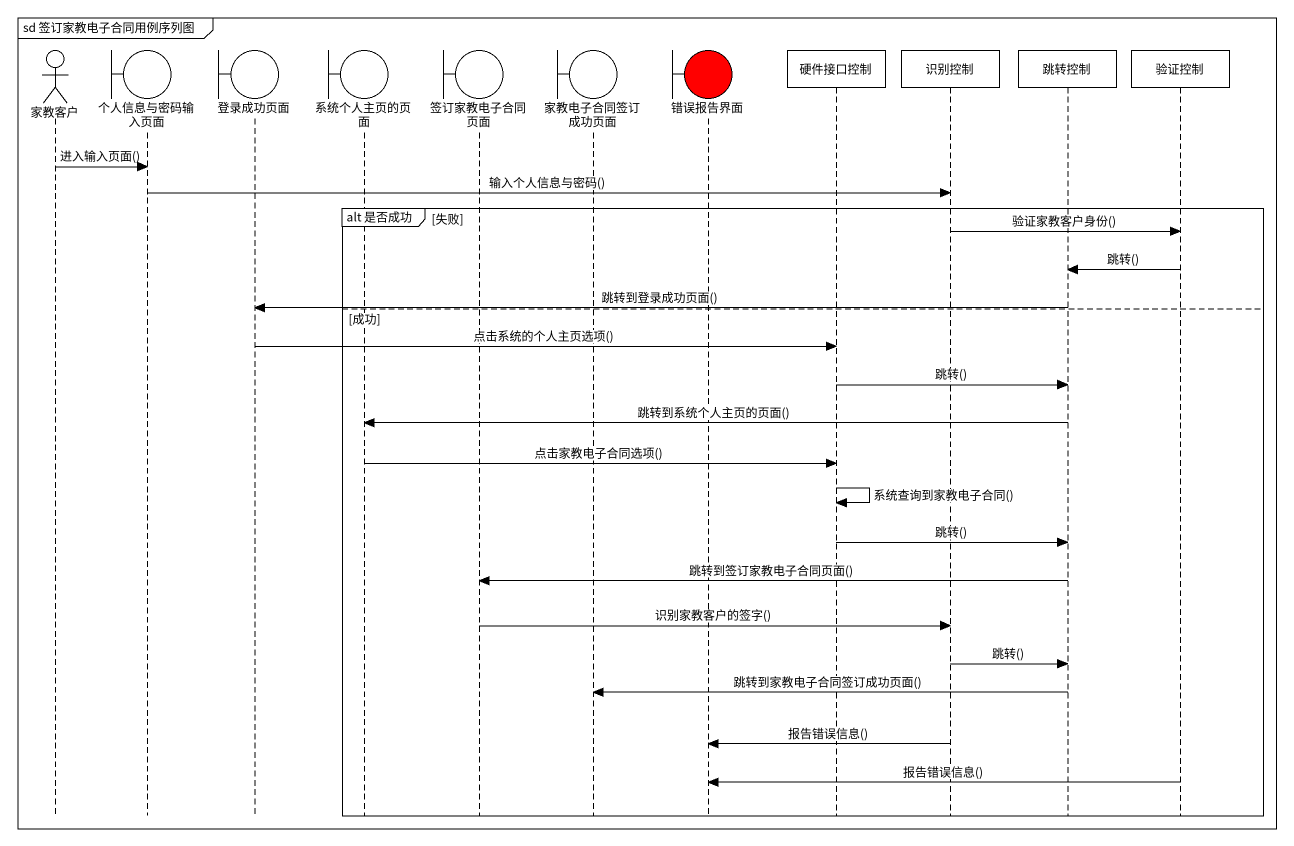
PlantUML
@startuml
mainframe sd 签订家教电子合同用例序列图
hide footbox
actor 家教客户
boundary 个人信息与密码输入页面
boundary 登录成功页面
boundary 系统个人主页的页面
boundary 签订家教电子合同页面
boundary 家教电子合同签订成功页面
boundary 错误报告界面 #FF0000
participant 硬件接口控制
participant 识别控制
participant 跳转控制
participant 验证控制

家教客户 -> 个人信息与密码输入页面 : 进入输入页面()
个人信息与密码输入页面 -> 识别控制 : 输入个人信息与密码()
group alt 是否成功 [失败]
  识别控制 -> 验证控制 : 验证家教客户身份()
  验证控制 -> 跳转控制 : 跳转()
  跳转控制 -> 登录成功页面 : 跳转到登录成功页面()
else 成功
  登录成功页面 -> 硬件接口控制 : 点击系统的个人主页选项()
  硬件接口控制 -> 跳转控制 : 跳转()
  跳转控制 -> 系统个人主页的页面 : 跳转到系统个人主页的页面()
  系统个人主页的页面 -> 硬件接口控制 : 点击家教电子合同选项()
  硬件接口控制 -> 硬件接口控制 : 系统查询到家教电子合同()
  硬件接口控制 -> 跳转控制 : 跳转()
  跳转控制 -> 签订家教电子合同页面 : 跳转到签订家教电子合同页面()
  签订家教电子合同页面 -> 识别控制 : 识别家教客户的签字()
  识别控制 -> 跳转控制 : 跳转()
  跳转控制 -> 家教电子合同签订成功页面 : 跳转到家教电子合同签订成功页面()
  识别控制 -> 错误报告界面 : 报告错误信息()
  验证控制 -> 错误报告界面 : 报告错误信息()
end
@enduml
